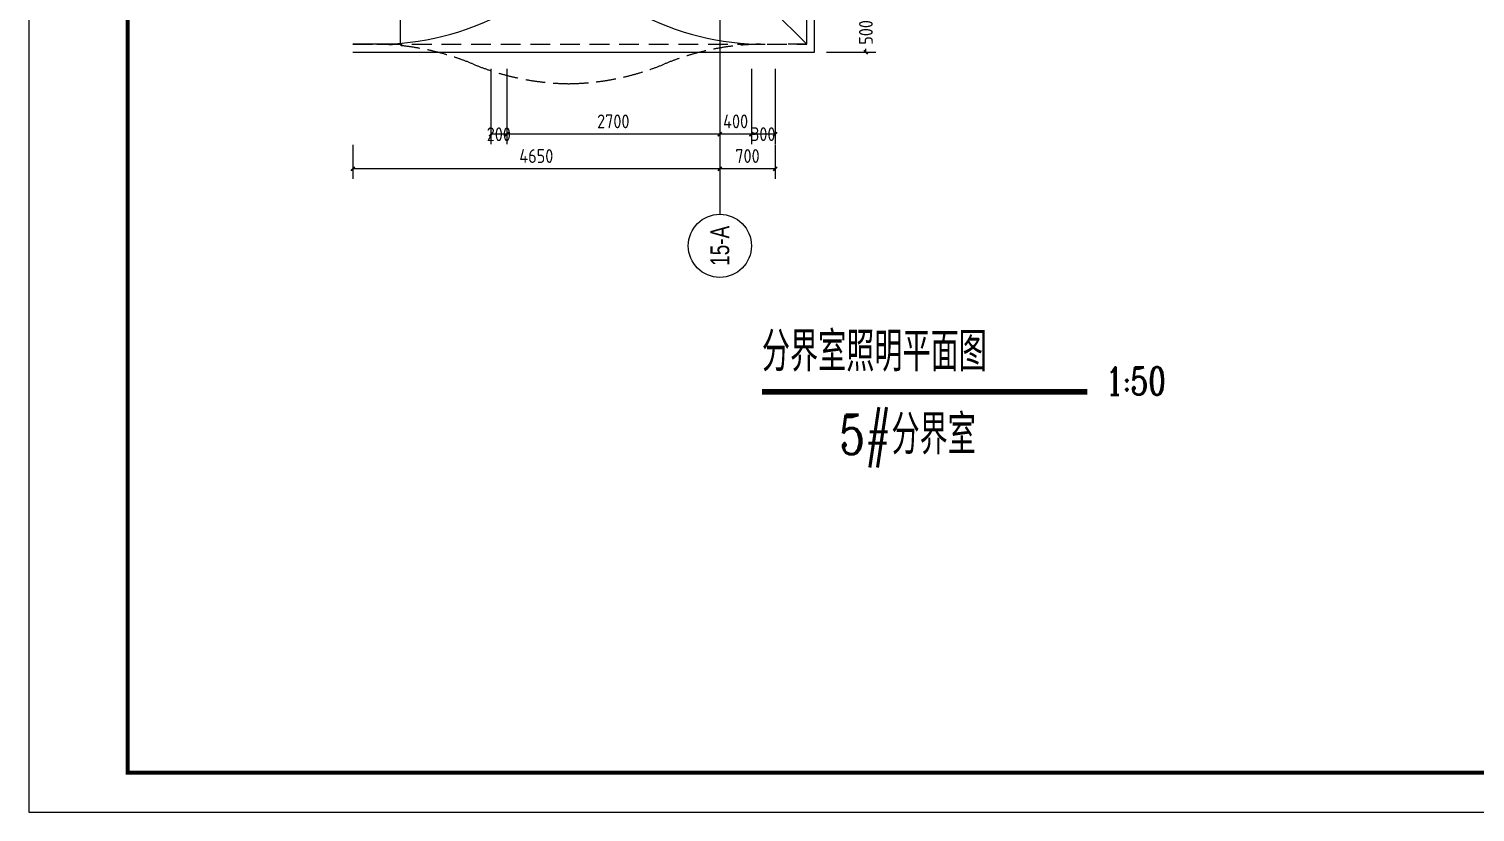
# Model space of a CAD drawing. Extents: x 115799 to 952918, y -190076 to 200966.
# Drawn here: x 886795 to 905114, y 78521 to 88442 of the extents above; entities that cross this region are included whole.
import ezdxf
from ezdxf.enums import TextEntityAlignment as Align

# ---------------------------------------------------------------- set-up
doc = ezdxf.new("R2010")
doc.units = 0
doc.header["$LTSCALE"] = 1000
doc.header["$MEASUREMENT"] = 0
doc.linetypes.add('15#楼幕墙$0$DASH', pattern=[0.35, 0.25, -0.1])
doc.linetypes.add('CACHE', pattern=[0.375, 0.25, -0.125])
for name, color, linetype in [('00-图签', 7, 'Continuous'), ('01-标注_尺寸', 124, 'Continuous'), ('01-标注_轴线坐标', 132, 'Continuous'), ('02-TEXT_轴号', 7, 'Continuous'), ('15#楼幕墙$0$D_铝板', 181, 'Continuous'), ('A-O_散水', 134, 'Continuous'), ('AXIS_TEXT', 7, 'Continuous'), ('DIM_SYMB', 3, 'Continuous'), ('GDXT', 3, 'Continuous')]:
    doc.layers.add(name, color=color, linetype=linetype)
doc.styles.add('_TCH_AXIS', font='')
doc.styles.add('COMPLEX', font='COMPLEX')
doc.styles.get("Standard").update_dxf_attribs({"font": 'gbenor.shx', "bigfont": 'gbcbig.shx'})
doc.styles.add('长仿宋', font='complex.shx', dxfattribs={"width": 0.7, "bigfont": 'jd.shx'})
doc.styles.get('_TCH_AXIS').set_extended_font_data('FZXiHei I-Z08S')
doc.dimstyles.get("Standard").update_dxf_attribs({"dimscale": 100, "dimtxt": 3.5, "dimasz": 1, "dimexe": 2.5, "dimexo": 3, "dimgap": 1.5, "dimtad": 1, "dimdec": 0, "dimzin": 0, "dimdsep": 46, "dimtxsty": 'Standard', "dimblk": 'ARCHTICK', "dimcen": 0.09, "dimadec": 0, "dimazin": 0, "dimtfac": 1, "dimtdec": 0, "dimtix": 1, "dimtmove": 2, "dimatfit": 3, "dimfxl": 0, "dimtolj": 1, "dimtzin": 0, "dimarcsym": 0})

# ---------------------------------------------------------------- blocks, each defined once
blk = doc.blocks.new('_AXISO')
blk.add_circle((0, 0), 0.5)
at = {"layer": 'AXIS_TEXT', "style": 'COMPLEX', "width": 1.041667}
blk.add_attdef('A', text='', height=0.56, dxfattribs=at).set_placement((-0.25, -0.28), (0.25, -0.28), align=Align.FIT)
blk = doc.blocks.new('_ArchTick')
at = {"color": 0, "linetype": 'ByBlock', "const_width": 0.4}
blk.add_lwpolyline([(-0.5, -0.5), (0.5, 0.5)], dxfattribs=at)
blk = doc.blocks.new('*D146')
at = {"color": 0, "lineweight": -2, "transparency": 16777216}
for p, q in [((896897, 88648), (897522, 88648)), ((897397, 88648), (897397, 88605)), ((896897, 88148), (897522, 88148)), ((897397, 88148), (897397, 88192))]:
    blk.add_line(p, q, dxfattribs=at)
at = {"layer": 'Defpoints', "color": 0, "transparency": 16777216}
for p in [(896747, 88648), (897397, 88648), (896747, 88148)]:
    blk.add_point(p, dxfattribs=at)
at = {"color": 0, "lineweight": -2, "transparency": 16777216, "xscale": 50, "yscale": 50, "zscale": 50}
for p, rotation in [((897397, 88648), 90), ((897397, 88148), 270)]:
    blk.add_blockref('_ArchTick', p, dxfattribs=dict(at, rotation=rotation))
at = {"color": 0, "transparency": 16777216, "insert": (897397, 88398), "char_height": 175, "attachment_point": 5, "rotation": 90}
blk.add_mtext('\\A1;500', dxfattribs=at)
blk = doc.blocks.new('*D147')
at = {"color": 0, "lineweight": -2, "transparency": 16777216}
for p, q in [((895947, 87937), (895947, 86984)), ((896247, 87937), (896247, 86984)), ((896247, 87109), (895947, 87109))]:
    blk.add_line(p, q, dxfattribs=at)
at = {"layer": 'Defpoints', "color": 0, "transparency": 16777216}
for p in [(895947, 88087), (896247, 88087), (895947, 87109)]:
    blk.add_point(p, dxfattribs=at)
at = {"color": 0, "lineweight": -2, "transparency": 16777216, "xscale": 50, "yscale": 50, "zscale": 50, "rotation": 180}
blk.add_blockref('_ArchTick', (895947, 87109), dxfattribs=at)
at = {"color": 0, "lineweight": -2, "transparency": 16777216, "xscale": 50, "yscale": 50, "zscale": 50}
blk.add_blockref('_ArchTick', (896247, 87109), dxfattribs=at)
at = {"color": 0, "transparency": 16777216, "insert": (896097, 87109), "char_height": 175, "attachment_point": 5}
blk.add_mtext('\\A1;300', dxfattribs=at)
blk = doc.blocks.new('*D148')
at = {"color": 0, "lineweight": -2, "transparency": 16777216}
for p, q in [((895547, 87662), (895547, 86983)), ((895947, 87662), (895947, 86983)), ((895547, 87108), (895497, 87108)), ((895947, 87108), (895547, 87108)), ((895947, 87108), (895997, 87108))]:
    blk.add_line(p, q, dxfattribs=at)
at = {"layer": 'Defpoints', "color": 0, "transparency": 16777216}
for p in [(895547, 87812), (895947, 87812), (895547, 87108)]:
    blk.add_point(p, dxfattribs=at)
at = {"color": 0, "lineweight": -2, "transparency": 16777216, "xscale": 50, "yscale": 50, "zscale": 50}
blk.add_blockref('_ArchTick', (895547, 87108), dxfattribs=at)
at = {"color": 0, "lineweight": -2, "transparency": 16777216, "xscale": 50, "yscale": 50, "zscale": 50, "rotation": 180}
blk.add_blockref('_ArchTick', (895947, 87108), dxfattribs=at)
at = {"color": 0, "transparency": 16777216, "insert": (895747, 87271), "char_height": 175, "attachment_point": 5}
blk.add_mtext('\\A1;400', dxfattribs=at)
blk = doc.blocks.new('*D149')
at = {"color": 0, "lineweight": -2, "transparency": 16777216}
for p, q in [((892847, 87662), (892847, 86983)), ((895547, 87662), (895547, 86983)), ((895547, 87108), (892847, 87108))]:
    blk.add_line(p, q, dxfattribs=at)
at = {"layer": 'Defpoints', "color": 0, "transparency": 16777216}
for p in [(892847, 87812), (895547, 87812), (892847, 87108)]:
    blk.add_point(p, dxfattribs=at)
at = {"color": 0, "lineweight": -2, "transparency": 16777216, "xscale": 50, "yscale": 50, "zscale": 50, "rotation": 180}
blk.add_blockref('_ArchTick', (892847, 87108), dxfattribs=at)
at = {"color": 0, "lineweight": -2, "transparency": 16777216, "xscale": 50, "yscale": 50, "zscale": 50}
blk.add_blockref('_ArchTick', (895547, 87108), dxfattribs=at)
at = {"color": 0, "transparency": 16777216, "insert": (894197, 87271), "char_height": 175, "attachment_point": 5}
blk.add_mtext('\\A1;2700', dxfattribs=at)
blk = doc.blocks.new('*D150')
at = {"color": 0, "lineweight": -2, "transparency": 16777216}
for p, q in [((892647, 87936), (892647, 86983)), ((892847, 87936), (892847, 86983)), ((892847, 87108), (892647, 87108))]:
    blk.add_line(p, q, dxfattribs=at)
at = {"layer": 'Defpoints', "color": 0, "transparency": 16777216}
for p in [(892647, 88086), (892847, 88086), (892647, 87108)]:
    blk.add_point(p, dxfattribs=at)
at = {"color": 0, "lineweight": -2, "transparency": 16777216, "xscale": 50, "yscale": 50, "zscale": 50, "rotation": 180}
blk.add_blockref('_ArchTick', (892647, 87108), dxfattribs=at)
at = {"color": 0, "lineweight": -2, "transparency": 16777216, "xscale": 50, "yscale": 50, "zscale": 50}
blk.add_blockref('_ArchTick', (892847, 87108), dxfattribs=at)
at = {"color": 0, "transparency": 16777216, "insert": (892747, 87108), "char_height": 175, "attachment_point": 5}
blk.add_mtext('\\A1;200', dxfattribs=at)
blk = doc.blocks.new('*D151')
at = {"color": 0, "lineweight": -2, "transparency": 16777216}
for p, q in [((895547, 86975), (895547, 86545)), ((896247, 86975), (896247, 86545)), ((896247, 86670), (895547, 86670))]:
    blk.add_line(p, q, dxfattribs=at)
at = {"layer": 'Defpoints', "color": 0, "transparency": 16777216}
for p in [(895547, 87125), (896247, 87125), (895547, 86670)]:
    blk.add_point(p, dxfattribs=at)
at = {"color": 0, "lineweight": -2, "transparency": 16777216, "xscale": 50, "yscale": 50, "zscale": 50, "rotation": 180}
blk.add_blockref('_ArchTick', (895547, 86670), dxfattribs=at)
at = {"color": 0, "lineweight": -2, "transparency": 16777216, "xscale": 50, "yscale": 50, "zscale": 50}
blk.add_blockref('_ArchTick', (896247, 86670), dxfattribs=at)
at = {"color": 0, "transparency": 16777216, "insert": (895897, 86832), "char_height": 175, "attachment_point": 5}
blk.add_mtext('\\A1;700', dxfattribs=at)
blk = doc.blocks.new('*D152')
at = {"color": 0, "lineweight": -2, "transparency": 16777216}
for p, q in [((890897, 86975), (890897, 86545)), ((895547, 86975), (895547, 86545)), ((895547, 86670), (890897, 86670))]:
    blk.add_line(p, q, dxfattribs=at)
at = {"layer": 'Defpoints', "color": 0, "transparency": 16777216}
for p in [(890897, 87125), (895547, 87125), (890897, 86670)]:
    blk.add_point(p, dxfattribs=at)
at = {"color": 0, "lineweight": -2, "transparency": 16777216, "xscale": 50, "yscale": 50, "zscale": 50}
for p, rotation in [((890897, 86670), 179.9999999999986), ((895547, 86670), 359.9999999999986)]:
    blk.add_blockref('_ArchTick', p, dxfattribs=dict(at, rotation=rotation))
at = {"color": 0, "transparency": 16777216, "insert": (893222, 86832), "char_height": 175, "attachment_point": 5}
blk.add_mtext('\\A1;4650', dxfattribs=at)

msp = doc.modelspace()

# ---------------------------------------------------------------- linework, layer by layer
for points in [[(896647, 88248.4), (896647, 101372.7)], [(896197, 88698.5), (896647, 88248.4)], [(891497, 88648.5), (891497, 88248.4)], [(891497, 88248.4), (890897.1, 88248.4)], [(896647, 88248.4), (896414.5, 88248.4)]]:
    msp.add_lwpolyline(points)
for centre, start, end in [((891202.1, 91728.4), 270, 297.7436), ((896119.6, 91728.4), 242.2564, 270)]:
    msp.add_arc(centre, 3480, start, end)
at = {"layer": '00-图签'}
msp.add_lwpolyline([(939344.5, 78521), (939344.5, 108221), (886794.5, 108221), (886794.5, 78521)], close=True, dxfattribs=at)
at = {"layer": '00-图签', "const_width": 50}
msp.add_lwpolyline([(938844.5, 79021), (938844.5, 107721), (888044.5, 107721), (888044.5, 79021)], close=True, dxfattribs=at)
at = {"layer": '01-标注_尺寸'}
msp.add_line((895547.1, 90407.1), (895547.1, 86789), dxfattribs=at)
at = {"layer": '01-标注_轴线坐标'}
msp.add_line((895547.1, 87625.3), (895547.1, 86094.4), dxfattribs=at)
at = {"layer": '15#楼幕墙$0$D_铝板', "linetype": '15#楼幕墙$0$DASH'}
for centre, start, end in [((891161.5, 84973.3), 67.4591, 89.28974), ((896102.7, 84973.3), 90.71026, 112.5409), ((893672.7, 91023.7), 247.4591, 269.28974), ((893591.5, 91023.7), 270.71026, 292.5409)]:
    msp.add_arc(centre, 3275.4, start, end, dxfattribs=at)
at = {"layer": 'A-O_散水'}
msp.add_lwpolyline([(890897.1, 88148.5), (896747.1, 88148.5), (896747.1, 101372.7)], dxfattribs=at)
at = {"layer": 'A-O_散水', "linetype": 'CACHE'}
msp.add_lwpolyline([(890897.1, 88248.5), (896647.1, 88248.5), (896647.1, 101372.7)], dxfattribs=at)
at = {"layer": 'DIM_SYMB', "const_width": 70}
msp.add_lwpolyline([(896079.5, 83844.3), (900202.2, 83844.3)], dxfattribs=at)

# ---------------------------------------------------------------- block references
at = {"layer": '01-标注_轴线坐标'}
ref = msp.add_blockref('_AXISO', (895547.1, 85694.4), dxfattribs=dict(at, xscale=800, yscale=800, zscale=800, rotation=89.99999999999999))
ref.add_attrib('A', '15-A', dxfattribs={"layer": '02-TEXT_轴号', "ltscale": 2, "height": 237.33, "rotation": 90, "style": '_TCH_AXIS', "width": 0.575415}).set_placement((895665.8, 85440.8), (895665.8, 85948.1), align=Align.FIT)

# ---------------------------------------------------------------- texts
at = {"layer": 'GDXT', "color": 3, "linetype": 'Continuous', "style": '长仿宋', "width": 0.75}
for s, height, p in [('分界室照明平面图', 500, (896079.5, 84104.3)), ('1:50', 350, (900433.3, 83806.7)), ('5#分界室', 500, (897062.1, 83053.2))]:
    msp.add_text(s, height=height, dxfattribs=at).set_placement(p)

# ---------------------------------------------------------------- dimensions: what is measured, and where the dimension line sits
for base, p1, p2, angle, picture, middle in [((897397, 88648.5), (896747.1, 88148.5), (896747.1, 88648.5), 90, '*D146', (897397, 88398.5)), ((892647.1, 87107.9), (892847.1, 88086.4), (892647.1, 88086.4), 180, '*D150', (892747.1, 87107.9)), ((895947.1, 87108.5), (896247.1, 88087), (895947.1, 88087), 180, '*D147', (896097.1, 87108.5))]:
    dim = msp.add_linear_dim(base=base, p1=p1, p2=p2, angle=angle, dimstyle='Standard', override={"dimscale": 50})
    dim.commit()
    dim.dimension.update_dxf_attribs({"geometry": picture, "text_midpoint": middle, "dimtype": 161})
for p1, p2, distance, picture, middle in [((895547.1, 87811.6), (892847.1, 87811.6), 703.5, '*D149', (894197.1, 87270.6)), ((895947.1, 87811.6), (895547.1, 87811.6), 703.5, '*D148', (895747.1, 87270.6)), ((895547.1, 87125.3), (890897.1, 87125.3), 455.7, '*D152', (893222.1, 86832)), ((896247.1, 87125.3), (895547.1, 87125.3), 455.7, '*D151', (895897.1, 86832))]:
    dim = msp.add_aligned_dim(p1=p1, p2=p2, distance=distance, dimstyle='Standard', override={"dimscale": 50})
    dim.commit()
    dim.dimension.update_dxf_attribs({"geometry": picture, "text_midpoint": middle})

doc.saveas('drawing.dxf')
